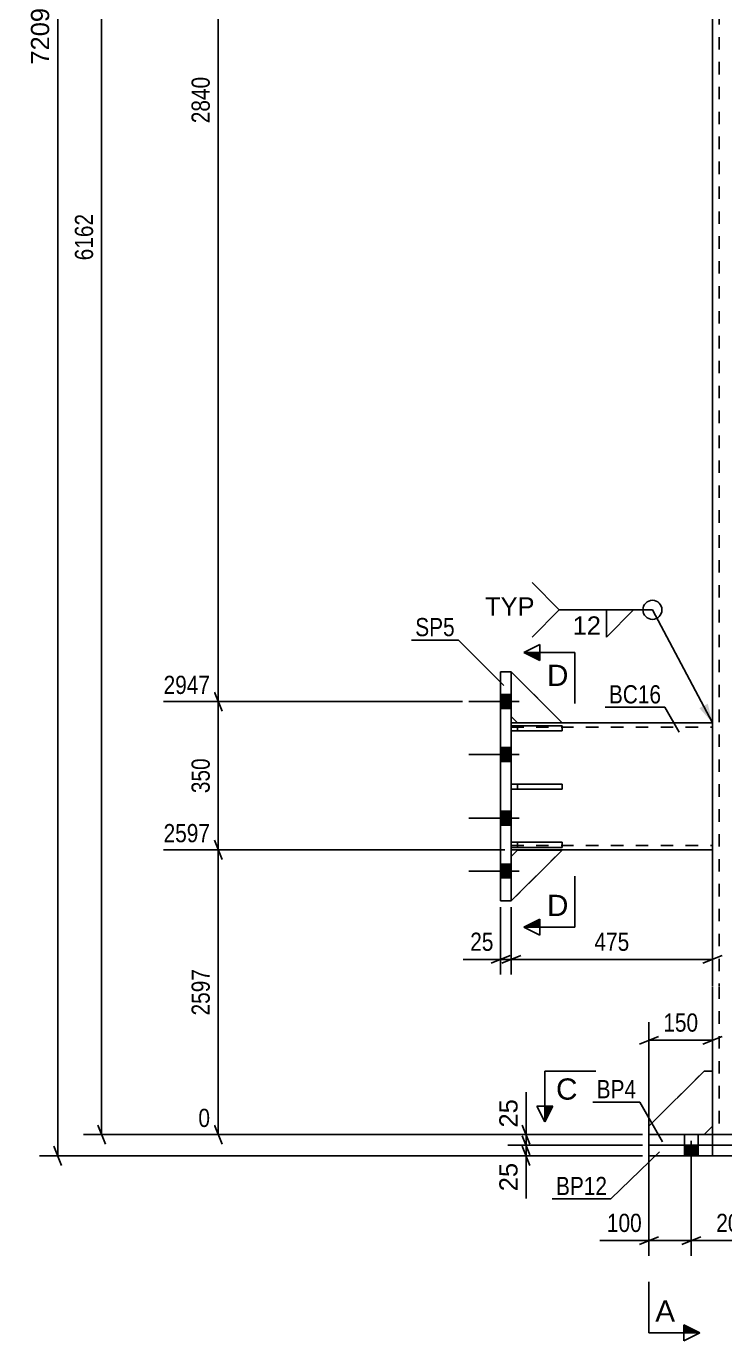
# Model space of a CAD drawing. Header units: millimetres. Extents: x 0 to 1189, y 0 to 841.
# Drawn here: x 342.2 to 452, y 427.3 to 634.2 of the extents above; entities that cross this region are included whole.
import ezdxf

# ---------------------------------------------------------------- set-up
doc = ezdxf.new("R2010")
doc.units = ezdxf.units.MM
doc.linetypes.add('DXK_LINE_DOT2', pattern=[3.9198, 1.9599, -1.9599])
doc.styles.add('Arial', font='ARIAL.TTF', dxfattribs={"height": 0.2})
doc.styles.add('Arial Narrow', font='ARIALN.TTF', dxfattribs={"height": 0.2})

# ---------------------------------------------------------------- blocks, each defined once
blk = doc.blocks.new('Part-285407614-5430 - 5341')
at = {"color": 2, "linetype": 'Continuous'}
for p, q in [((418.46, 524.57), (419.46, 524.57)), ((426.46, 524.57), (450.12, 524.57)), ((418.46, 504.57), (450.12, 504.57))]:
    blk.add_line(p, q, dxfattribs=at)
at = {"color": 7, "linetype": 'DXK_LINE_DOT2'}
for p, q in [((418.46, 524.57), (418.46, 504.57)), ((418.46, 523.9), (450.12, 523.9)), ((419.46, 524.57), (426.46, 524.57)), ((450.12, 504.57), (450.12, 524.57)), ((418.46, 505.24), (450.12, 505.24))]:
    blk.add_line(p, q, dxfattribs=at)
blk = doc.blocks.new('Part-285407614-5494 - 5341')
at = {"color": 2, "linetype": 'Continuous'}
for p, q in [((450.12, 742.23), (450.12, 483.19)), ((450.12, 483.09), (450.12, 459.76))]:
    blk.add_line(p, q, dxfattribs=at)
at = {"color": 7, "linetype": 'DXK_LINE_DOT2'}
for p, q in [((451.19, 742.23), (451.19, 483.19)), ((451.19, 483.09), (451.19, 459.76)), ((450.12, 459.76), (483.46, 459.76))]:
    blk.add_line(p, q, dxfattribs=at)
blk = doc.blocks.new('Part-285407614-5382 - 5341')
at = {"color": 2, "linetype": 'Continuous'}
for p, q in [((493.46, 459.76), (440.12, 459.76)), ((440.12, 458.09), (440.12, 459.76)), ((450.12, 458.09), (450.12, 459.76)), ((483.46, 458.09), (483.46, 459.76)), ((493.46, 459.76), (493.46, 458.09)), ((493.46, 458.09), (440.12, 458.09))]:
    blk.add_line(p, q, dxfattribs=at)
blk = doc.blocks.new('Part-285407614-5450 - 5341')
at = {"color": 2, "linetype": 'Continuous'}
for p, q in [((416.79, 532.57), (416.79, 496.57)), ((418.46, 532.57), (416.79, 532.57)), ((418.46, 496.57), (418.46, 532.57)), ((416.79, 496.57), (418.46, 496.57))]:
    blk.add_line(p, q, dxfattribs=at)
blk = doc.blocks.new('Part-285407614-5387 - 5341')
at = {"color": 7, "linetype": 'DXK_LINE_DOT2'}
for p, q in [((448.79, 469.76), (440.12, 461.09)), ((450.12, 469.76), (448.79, 469.76)), ((450.12, 461.09), (450.12, 469.76)), ((440.12, 461.09), (440.12, 459.76)), ((440.12, 459.76), (448.79, 459.76)), ((448.79, 459.76), (450.12, 461.09))]:
    blk.add_line(p, q, dxfattribs=at)
blk = doc.blocks.new('Part-285407614-5388 - 5341')
at = {"color": 2, "linetype": 'Continuous'}
for p, q in [((448.79, 469.76), (440.12, 461.09)), ((450.12, 469.76), (448.79, 469.76)), ((440.12, 461.09), (440.12, 459.76)), ((448.79, 459.76), (450.12, 461.09))]:
    blk.add_line(p, q, dxfattribs=at)
at = {"color": 7, "linetype": 'DXK_LINE_DOT2'}
for p, q in [((450.12, 469.76), (450.12, 461.09)), ((440.12, 459.76), (448.79, 459.76))]:
    blk.add_line(p, q, dxfattribs=at)
blk = doc.blocks.new('Part-285407614-5457 - 5341')
at = {"color": 7, "linetype": 'DXK_LINE_DOT2'}
for p, q in [((419.46, 504.52), (418.46, 503.52)), ((418.46, 496.52), (426.46, 504.52)), ((418.46, 503.52), (418.46, 496.52)), ((426.46, 504.52), (419.46, 504.52))]:
    blk.add_line(p, q, dxfattribs=at)
blk = doc.blocks.new('Part-285407614-5458 - 5341')
at = {"color": 2, "linetype": 'Continuous'}
for p, q in [((419.46, 504.52), (418.46, 503.52)), ((418.46, 496.52), (426.46, 504.52)), ((426.46, 504.52), (419.46, 504.52)), ((418.46, 496.57), (418.46, 496.52))]:
    blk.add_line(p, q, dxfattribs=at)
at = {"color": 7, "linetype": 'DXK_LINE_DOT2'}
blk.add_line((418.46, 496.52), (418.46, 503.52), dxfattribs=at)
blk = doc.blocks.new('Part-285407614-5459 - 5341')
at = {"color": 7, "linetype": 'DXK_LINE_DOT2'}
for p, q in [((418.46, 525.57), (418.46, 532.57)), ((418.46, 532.57), (426.46, 524.57)), ((419.46, 524.57), (418.46, 525.57)), ((426.46, 524.57), (419.46, 524.57))]:
    blk.add_line(p, q, dxfattribs=at)
blk = doc.blocks.new('Part-285407614-5460 - 5341')
at = {"color": 2, "linetype": 'Continuous'}
for p, q in [((418.46, 532.57), (426.46, 524.57)), ((418.46, 525.57), (419.46, 524.57)), ((419.46, 524.57), (426.46, 524.57))]:
    blk.add_line(p, q, dxfattribs=at)
at = {"color": 7, "linetype": 'DXK_LINE_DOT2'}
blk.add_line((418.46, 532.57), (418.46, 525.57), dxfattribs=at)
blk = doc.blocks.new('Part-285407614-5461 - 5341')
at = {"color": 2, "linetype": 'Continuous'}
for p, q in [((418.46, 514.92), (426.46, 514.92)), ((418.46, 514.92), (418.46, 514.12)), ((418.46, 514.12), (426.46, 514.12)), ((426.46, 514.92), (426.46, 514.12))]:
    blk.add_line(p, q, dxfattribs=at)
at = {"color": 7, "linetype": 'DXK_LINE_DOT2'}
blk.add_line((419.46, 514.12), (419.46, 514.92), dxfattribs=at)
blk = doc.blocks.new('Part-285407614-5462 - 5341')
at = {"color": 2, "linetype": 'Continuous'}
for p, q in [((418.46, 524.09), (426.46, 524.09)), ((418.46, 524.09), (418.46, 523.29)), ((426.46, 524.09), (426.46, 523.29)), ((418.46, 523.29), (426.46, 523.29))]:
    blk.add_line(p, q, dxfattribs=at)
at = {"color": 7, "linetype": 'DXK_LINE_DOT2'}
blk.add_line((419.46, 523.29), (419.46, 524.09), dxfattribs=at)
blk = doc.blocks.new('Part-285407614-5463 - 5341')
at = {"color": 2, "linetype": 'Continuous'}
for p, q in [((418.46, 505.76), (426.46, 505.76)), ((418.46, 505.76), (418.46, 504.96)), ((418.46, 504.96), (426.46, 504.96)), ((426.46, 505.76), (426.46, 504.96))]:
    blk.add_line(p, q, dxfattribs=at)
at = {"color": 7, "linetype": 'DXK_LINE_DOT2'}
blk.add_line((419.46, 504.96), (419.46, 505.76), dxfattribs=at)
blk = doc.blocks.new('Part-285407614-5464 - 5341')
at = {"color": 7, "linetype": 'DXK_LINE_DOT2'}
for p, q in [((426.46, 514.92), (418.46, 514.92)), ((418.46, 514.92), (418.46, 514.12)), ((418.46, 514.12), (426.46, 514.12)), ((419.46, 514.12), (419.46, 514.92)), ((426.46, 514.12), (426.46, 514.92))]:
    blk.add_line(p, q, dxfattribs=at)
blk = doc.blocks.new('Part-285407614-5465 - 5341')
at = {"color": 7, "linetype": 'DXK_LINE_DOT2'}
for p, q in [((426.46, 524.09), (418.46, 524.09)), ((418.46, 524.09), (418.46, 523.29)), ((419.46, 524.09), (419.46, 523.29)), ((426.46, 523.29), (426.46, 524.09)), ((418.46, 523.29), (426.46, 523.29))]:
    blk.add_line(p, q, dxfattribs=at)
blk = doc.blocks.new('Part-285407614-5466 - 5341')
at = {"color": 7, "linetype": 'DXK_LINE_DOT2'}
for p, q in [((426.46, 505.76), (418.46, 505.76)), ((418.46, 505.76), (418.46, 504.96)), ((418.46, 504.96), (426.46, 504.96)), ((419.46, 505.76), (419.46, 504.96)), ((426.46, 504.96), (426.46, 505.76))]:
    blk.add_line(p, q, dxfattribs=at)
blk = doc.blocks.new('Bolt-285407614-5516 - 5341')
at = {"linetype": 'Continuous'}
for points in [[(459.02, 458.09), (461.22, 458.09), (461.22, 459.76), (459.02, 459.76)], [(472.36, 458.09), (474.56, 458.09), (474.56, 459.76), (472.36, 459.76)]]:
    blk.add_hatch(color=1, dxfattribs=at).paths.add_polyline_path(points)
at = {"color": 1, "linetype": 'DXK_LINE_DOT2'}
for p, q in [((445.69, 458.09), (445.69, 459.76)), ((445.69, 458.09), (445.69, 459.76)), ((446.79, 456.82), (446.79, 459.76)), ((446.79, 456.82), (446.79, 459.76)), ((447.89, 458.09), (447.89, 459.76)), ((447.89, 458.09), (447.89, 459.76)), ((459.02, 458.09), (459.02, 459.76)), ((460.12, 456.82), (460.12, 459.76)), ((461.22, 458.09), (461.22, 459.76)), ((472.36, 458.09), (472.36, 459.76)), ((473.46, 456.82), (473.46, 459.76)), ((474.56, 458.09), (474.56, 459.76)), ((485.69, 458.09), (485.69, 459.76)), ((485.69, 458.09), (485.69, 459.76)), ((486.79, 456.82), (486.79, 459.76)), ((486.79, 456.82), (486.79, 459.76)), ((487.89, 458.09), (487.89, 459.76)), ((487.89, 458.09), (487.89, 459.76))]:
    blk.add_line(p, q, dxfattribs=at)
at = {"color": 1, "linetype": 'Continuous'}
for p, q in [((459.02, 458.09), (459.02, 459.76)), ((460.12, 456.82), (460.12, 459.76)), ((461.22, 458.09), (461.22, 459.76)), ((472.36, 458.09), (472.36, 459.76)), ((473.46, 456.82), (473.46, 459.76)), ((474.56, 458.09), (474.56, 459.76))]:
    blk.add_line(p, q, dxfattribs=at)
blk = doc.blocks.new('Bolt-285407614-5522 - 5341')
at = {"linetype": 'Continuous'}
for points in [[(416.79, 529), (416.79, 526.8), (418.46, 526.8), (418.46, 529)], [(416.79, 529), (416.79, 526.8), (418.46, 526.8), (418.46, 529)], [(416.79, 529), (416.79, 526.8), (418.46, 526.8), (418.46, 529)], [(416.79, 520.67), (416.79, 518.47), (418.46, 518.47), (418.46, 520.67)], [(416.79, 520.67), (416.79, 518.47), (418.46, 518.47), (418.46, 520.67)], [(416.79, 510.67), (416.79, 508.47), (418.46, 508.47), (418.46, 510.67)], [(416.79, 510.67), (416.79, 508.47), (418.46, 508.47), (418.46, 510.67)], [(416.79, 502.34), (416.79, 500.14), (418.46, 500.14), (418.46, 502.34)], [(416.79, 502.34), (416.79, 500.14), (418.46, 500.14), (418.46, 502.34)], [(416.79, 502.34), (416.79, 500.14), (418.46, 500.14), (418.46, 502.34)]]:
    blk.add_hatch(color=1, dxfattribs=at).paths.add_polyline_path(points)
at = {"color": 1, "linetype": 'Continuous'}
for p, q in [((419.72, 527.9), (411.79, 527.9)), ((419.72, 527.9), (411.79, 527.9)), ((419.72, 527.9), (411.79, 527.9)), ((418.46, 529), (416.79, 529)), ((418.46, 529), (416.79, 529)), ((418.46, 529), (416.79, 529)), ((418.46, 526.8), (416.79, 526.8)), ((418.46, 526.8), (416.79, 526.8)), ((418.46, 526.8), (416.79, 526.8)), ((419.72, 519.57), (411.79, 519.57)), ((419.72, 519.57), (411.79, 519.57)), ((418.46, 520.67), (416.79, 520.67)), ((418.46, 520.67), (416.79, 520.67)), ((418.46, 518.47), (416.79, 518.47)), ((418.46, 518.47), (416.79, 518.47)), ((419.72, 509.57), (411.79, 509.57)), ((419.72, 509.57), (411.79, 509.57)), ((418.46, 510.67), (416.79, 510.67)), ((418.46, 510.67), (416.79, 510.67)), ((418.46, 508.47), (416.79, 508.47)), ((418.46, 508.47), (416.79, 508.47)), ((419.72, 501.24), (411.79, 501.24)), ((419.72, 501.24), (411.79, 501.24)), ((419.72, 501.24), (411.79, 501.24)), ((418.46, 502.34), (416.79, 502.34)), ((418.46, 502.34), (416.79, 502.34)), ((418.46, 502.34), (416.79, 502.34)), ((418.46, 500.14), (416.79, 500.14)), ((418.46, 500.14), (416.79, 500.14)), ((418.46, 500.14), (416.79, 500.14))]:
    blk.add_line(p, q, dxfattribs=at)
blk = doc.blocks.new('Part-285407614-5566 - 5341')
at = {"color": 2, "linetype": 'Continuous'}
for p, q in [((440.12, 458.09), (493.46, 458.09)), ((440.12, 456.42), (440.12, 458.09)), ((450.12, 456.42), (450.12, 458.09)), ((483.46, 456.42), (483.46, 458.09)), ((493.46, 458.09), (493.46, 456.42)), ((493.46, 456.42), (440.12, 456.42))]:
    blk.add_line(p, q, dxfattribs=at)
blk = doc.blocks.new('Bolt-285407614-5567 - 5341')
at = {"linetype": 'Continuous'}
for points in [[(445.69, 456.42), (447.89, 456.42), (447.89, 458.09), (445.69, 458.09)], [(445.69, 456.42), (447.89, 456.42), (447.89, 458.09), (445.69, 458.09)], [(459.02, 456.42), (461.22, 456.42), (461.22, 458.09), (459.02, 458.09)], [(459.02, 456.42), (461.22, 456.42), (461.22, 458.09), (459.02, 458.09)], [(472.36, 456.42), (474.56, 456.42), (474.56, 458.09), (472.36, 458.09)], [(472.36, 456.42), (474.56, 456.42), (474.56, 458.09), (472.36, 458.09)], [(485.69, 456.42), (487.89, 456.42), (487.89, 458.09), (485.69, 458.09)], [(485.69, 456.42), (487.89, 456.42), (487.89, 458.09), (485.69, 458.09)]]:
    blk.add_hatch(color=1, dxfattribs=at).paths.add_polyline_path(points)
at = {"color": 1, "linetype": 'Continuous'}
for p, q in [((445.69, 456.42), (445.69, 458.09)), ((445.69, 456.42), (445.69, 458.09)), ((446.79, 455.16), (446.79, 458.09)), ((446.79, 455.16), (446.79, 458.09)), ((447.89, 456.42), (447.89, 458.09)), ((447.89, 456.42), (447.89, 458.09)), ((459.02, 456.42), (459.02, 458.09)), ((459.02, 456.42), (459.02, 458.09)), ((460.12, 455.16), (460.12, 458.09)), ((460.12, 455.16), (460.12, 458.09)), ((461.22, 456.42), (461.22, 458.09)), ((461.22, 456.42), (461.22, 458.09)), ((472.36, 456.42), (472.36, 458.09)), ((472.36, 456.42), (472.36, 458.09)), ((473.46, 455.16), (473.46, 458.09)), ((473.46, 455.16), (473.46, 458.09)), ((474.56, 456.42), (474.56, 458.09)), ((474.56, 456.42), (474.56, 458.09)), ((485.69, 456.42), (485.69, 458.09)), ((485.69, 456.42), (485.69, 458.09)), ((486.79, 455.16), (486.79, 458.09)), ((486.79, 455.16), (486.79, 458.09)), ((487.89, 456.42), (487.89, 458.09)), ((487.89, 456.42), (487.89, 458.09))]:
    blk.add_line(p, q, dxfattribs=at)
blk = doc.blocks.new('StraightDimension-285407614-5663 - 5341')
at = {"color": 7, "linetype": 'Continuous'}
for p, q in [((372.98, 503.07), (371.78, 506.07)), ((417.46, 504.57), (363.77, 504.57)), ((372.38, 459.76), (372.38, 504.57)), ((371.78, 461.26), (372.98, 458.26)), ((439.12, 459.76), (369.25, 459.76))]:
    blk.add_line(p, q, dxfattribs=at)
at = {"color": 0, "linetype": 'Continuous'}
for points in [[(371.68, 505.17), (371.68, 509.37), (363.17, 509.37), (363.17, 505.17)], [(371.68, 460.36), (371.68, 464.56), (368.65, 464.56), (368.65, 460.36)]]:
    blk.add_wipeout(points, dxfattribs=at)
at = {"color": 0}
blk.add_wipeout([(371.63, 486.42), (367.43, 486.42), (367.43, 477.91), (371.63, 477.91)], dxfattribs=at)
at = {"color": 3, "linetype": 'Continuous', "style": 'Arial Narrow'}
for s, height, p in [('2597', 2.863, (363.77, 505.77)), ('0', 2.86, (369.25, 460.96))]:
    blk.add_text(s, height=height, dxfattribs=at).set_placement(p)
at = {"color": 3, "style": 'Arial Narrow'}
blk.add_text('2597', height=2.863, rotation=90.0002, dxfattribs=at).set_placement((371.03, 478.51))
blk = doc.blocks.new('StraightDimension-285407614-5611 - 5341')
at = {"color": 7, "linetype": 'Continuous'}
for p, q in [((440.12, 460.76), (440.12, 477.46)), ((450.12, 470.76), (450.12, 477.46)), ((438.62, 474.01), (441.62, 475.21)), ((440.12, 474.61), (450.12, 474.61)), ((451.62, 475.21), (448.62, 474.01))]:
    blk.add_line(p, q, dxfattribs=at)
at = {"color": 0}
blk.add_wipeout([(448.47, 475.36), (448.47, 479.56), (441.78, 479.56), (441.78, 475.36)], dxfattribs=at)
at = {"color": 3, "style": 'Arial Narrow'}
blk.add_text('150', height=2.863, dxfattribs=at).set_placement((442.38, 475.96))
blk = doc.blocks.new('StraightDimension-285407614-5645 - 5341')
at = {"color": 7, "linetype": 'Continuous'}
for p, q in [((372.98, 715.74), (371.78, 718.74)), ((382.46, 717.24), (359.27, 717.24)), ((372.38, 527.9), (372.38, 717.24)), ((410.79, 527.9), (363.77, 527.9)), ((371.78, 529.4), (372.98, 526.4))]:
    blk.add_line(p, q, dxfattribs=at)
at = {"color": 0, "linetype": 'Continuous'}
blk.add_wipeout([(367.18, 717.84), (367.18, 722.04), (358.67, 722.04), (358.67, 717.84)], dxfattribs=at)
at = {"color": 0}
blk.add_wipeout([(371.63, 626.83), (367.43, 626.83), (367.43, 618.31), (371.63, 618.31)], dxfattribs=at)
at = {"color": 3, "linetype": 'Continuous', "style": 'Arial Narrow'}
blk.add_text('5787', height=2.863, dxfattribs=at).set_placement((359.27, 718.44))
at = {"color": 3, "style": 'Arial Narrow'}
blk.add_text('2840', height=2.863, rotation=90.0002, dxfattribs=at).set_placement((371.03, 618.91))
blk = doc.blocks.new('StraightDimension-285407614-5656 - 5341')
at = {"color": 7, "linetype": 'Continuous'}
for p, q in [((410.79, 527.9), (363.77, 527.9)), ((372.98, 526.4), (371.78, 529.4)), ((372.38, 504.57), (372.38, 527.9)), ((371.78, 506.07), (372.98, 503.07)), ((417.46, 504.57), (363.77, 504.57))]:
    blk.add_line(p, q, dxfattribs=at)
at = {"color": 0, "linetype": 'Continuous'}
blk.add_wipeout([(371.68, 528.5), (371.68, 532.7), (363.17, 532.7), (363.17, 528.5)], dxfattribs=at)
at = {"color": 0}
blk.add_wipeout([(371.63, 519.58), (367.43, 519.58), (367.43, 512.89), (371.63, 512.89)], dxfattribs=at)
at = {"color": 3, "linetype": 'Continuous', "style": 'Arial Narrow'}
blk.add_text('2947', height=2.863, dxfattribs=at).set_placement((363.77, 529.1))
at = {"color": 3, "style": 'Arial Narrow'}
blk.add_text('350', height=2.863, rotation=90.0002, dxfattribs=at).set_placement((371.03, 513.49))
blk = doc.blocks.new('StraightDimension-285407614-5670 - 5341')
at = {"color": 7, "linetype": 'Continuous'}
for p, q in [((450.12, 503.57), (450.12, 484.93)), ((418.46, 495.57), (418.46, 484.93)), ((419.96, 487.93), (416.96, 486.73)), ((418.46, 487.33), (450.12, 487.33)), ((448.62, 486.73), (451.62, 487.93))]:
    blk.add_line(p, q, dxfattribs=at)
at = {"color": 0}
blk.add_wipeout([(437.63, 488.08), (437.63, 492.28), (430.95, 492.28), (430.95, 488.08)], dxfattribs=at)
at = {"color": 3, "style": 'Arial Narrow'}
blk.add_text('475', height=2.863, dxfattribs=at).set_placement((431.55, 488.68))
blk = doc.blocks.new('StraightDimension-285407614-5680 - 5341')
at = {"color": 7, "linetype": 'Continuous'}
for p, q in [((416.79, 495.57), (416.79, 484.93)), ((418.46, 495.57), (418.46, 484.93)), ((415.29, 486.73), (418.29, 487.93)), ((416.79, 487.33), (418.46, 487.33)), ((419.96, 487.93), (416.96, 486.73))]:
    blk.add_line(p, q, dxfattribs=at)
at = {"color": 0}
blk.add_wipeout([(416.27, 488.08), (416.27, 492.28), (411.41, 492.28), (411.41, 488.08)], dxfattribs=at)
at = {"color": 7, "linetype": 'Continuous'}
blk.add_line((416.79, 487.33), (410.88, 487.33), dxfattribs=at)
blk.add_line((416.79, 487.33), (410.88, 487.33), dxfattribs=at)
at = {"color": 3, "style": 'Arial Narrow'}
blk.add_text('25', height=2.863, dxfattribs=at).set_placement((412.01, 488.68))
blk = doc.blocks.new('StraightDimension-285407614-5807 - 5341')
at = {"color": 7, "linetype": 'Continuous'}
for p, q in [((354.03, 459.76), (354.03, 742.23)), ((353.43, 461.26), (354.63, 458.26)), ((439.12, 459.76), (351.18, 459.76))]:
    blk.add_line(p, q, dxfattribs=at)
at = {"color": 0}
blk.add_wipeout([(353.28, 605.25), (349.08, 605.25), (349.08, 596.74), (353.28, 596.74)], dxfattribs=at)
at = {"color": 3, "style": 'Arial Narrow'}
blk.add_text('6162', height=2.863, rotation=90.0002, dxfattribs=at).set_placement((352.68, 597.34))
blk = doc.blocks.new('StraightDimension-285407614-5993 - 5341')
at = {"color": 7, "linetype": 'Continuous'}
for p, q in [((446.79, 455.82), (446.79, 440.69)), ((460.12, 455.82), (460.12, 440.69)), ((448.29, 443.69), (445.29, 442.49)), ((446.79, 443.09), (460.12, 443.09)), ((458.62, 442.49), (461.62, 443.69))]:
    blk.add_line(p, q, dxfattribs=at)
at = {"color": 0}
blk.add_wipeout([(456.8, 443.84), (456.8, 448.04), (450.11, 448.04), (450.11, 443.84)], dxfattribs=at)
at = {"color": 3, "style": 'Arial Narrow'}
blk.add_text('200', height=2.863, dxfattribs=at).set_placement((450.71, 444.44))
blk = doc.blocks.new('StraightDimension-285407614-6017 - 5341')
at = {"color": 7, "linetype": 'Continuous'}
for p, q in [((440.12, 457.09), (440.12, 440.69)), ((446.79, 455.82), (446.79, 440.69)), ((438.62, 442.49), (441.62, 443.69)), ((440.12, 443.09), (446.79, 443.09)), ((448.29, 443.69), (445.29, 442.49))]:
    blk.add_line(p, q, dxfattribs=at)
at = {"color": 0}
blk.add_wipeout([(439.6, 443.84), (439.6, 448.04), (432.91, 448.04), (432.91, 443.84)], dxfattribs=at)
at = {"color": 7, "linetype": 'Continuous'}
blk.add_line((440.12, 443.09), (432.39, 443.09), dxfattribs=at)
blk.add_line((440.12, 443.09), (432.39, 443.09), dxfattribs=at)
at = {"color": 3, "style": 'Arial Narrow'}
blk.add_text('100', height=2.863, dxfattribs=at).set_placement((433.51, 444.44))
blk = doc.blocks.new('StraightDimension-285407614-38659 - 5341')
at = {"color": 7, "linetype": 'Continuous'}
for p, q in [((347.12, 456.42), (347.12, 808.75)), ((346.52, 457.92), (347.72, 454.92)), ((439.12, 456.42), (344.27, 456.42))]:
    blk.add_line(p, q, dxfattribs=at)
at = {"color": 0}
blk.add_wipeout([(346.37, 637.63), (342.17, 637.63), (342.17, 627.54), (346.37, 627.54)], dxfattribs=at)
at = {"color": 3, "style": 'Arial'}
blk.add_text('7209', height=2.865, rotation=90.0002, dxfattribs=at).set_placement((345.77, 628.14))
blk = doc.blocks.new('StraightDimension-285407614-40980 - 5341')
at = {"color": 7, "linetype": 'Continuous'}
for p, q in [((420.2, 461.26), (421.4, 458.26)), ((439.12, 459.76), (417.95, 459.76)), ((421.4, 456.59), (420.2, 459.59)), ((420.8, 458.09), (420.8, 459.76)), ((439.12, 458.09), (417.95, 458.09))]:
    blk.add_line(p, q, dxfattribs=at)
at = {"color": 0}
blk.add_wipeout([(420.05, 465.93), (415.85, 465.93), (415.85, 460.28), (420.05, 460.28)], dxfattribs=at)
at = {"color": 7, "linetype": 'Continuous'}
blk.add_line((420.8, 459.76), (420.8, 466.45), dxfattribs=at)
blk.add_line((420.8, 459.76), (420.8, 466.45), dxfattribs=at)
at = {"color": 3, "style": 'Arial'}
blk.add_text('25', height=2.865, rotation=90.0002, dxfattribs=at).set_placement((419.45, 460.88))
blk = doc.blocks.new('StraightDimension-285407614-40981 - 5341')
at = {"color": 7, "linetype": 'Continuous'}
for p, q in [((420.2, 459.59), (421.4, 456.59)), ((439.12, 458.09), (417.95, 458.09)), ((421.4, 454.92), (420.2, 457.92)), ((420.8, 456.42), (420.8, 458.09)), ((439.12, 456.42), (417.95, 456.42))]:
    blk.add_line(p, q, dxfattribs=at)
at = {"color": 0}
blk.add_wipeout([(420.05, 455.9), (415.85, 455.9), (415.85, 450.25), (420.05, 450.25)], dxfattribs=at)
at = {"color": 7, "linetype": 'Continuous'}
blk.add_line((420.8, 456.42), (420.8, 449.73), dxfattribs=at)
blk.add_line((420.8, 456.42), (420.8, 449.73), dxfattribs=at)
at = {"color": 3, "style": 'Arial'}
blk.add_text('25', height=2.865, rotation=90.0002, dxfattribs=at).set_placement((419.45, 450.85))
blk = doc.blocks.new('Mark-285407614-5378 - 5341')
at = {"color": 0}
blk.add_wipeout([(438.11, 465.48), (438.11, 468.48), (431.9, 468.48), (431.9, 465.48)], dxfattribs=at)
blk.add_wipeout([(438.11, 465.48), (438.11, 468.48), (431.9, 468.48), (431.9, 465.48)], dxfattribs=at)
at = {"color": 30, "linetype": 'Continuous'}
for p in [(431.3, 464.88), (442.25, 458.61)]:
    blk.add_line(p, (438.71, 464.88), dxfattribs=at)
at = {"color": 3, "style": 'Arial Narrow'}
blk.add_text('BP4', height=2.863, dxfattribs=at).set_placement((431.9, 465.48))
blk = doc.blocks.new('Mark-285407614-5446 - 5341')
at = {"color": 0}
blk.add_wipeout([(409.57, 538.19), (409.57, 541.19), (403.36, 541.19), (403.36, 538.19)], dxfattribs=at)
blk.add_wipeout([(409.57, 538.19), (409.57, 541.19), (403.36, 541.19), (403.36, 538.19)], dxfattribs=at)
at = {"color": 30, "linetype": 'Continuous'}
for p in [(402.76, 537.59), (417.29, 530.43)]:
    blk.add_line(p, (410.17, 537.59), dxfattribs=at)
at = {"color": 3, "style": 'Arial Narrow'}
blk.add_text('SP5', height=2.863, dxfattribs=at).set_placement((403.36, 538.19))
blk = doc.blocks.new('Mark-285407614-5426 - 5341')
at = {"color": 0}
blk.add_wipeout([(442.04, 527.61), (442.04, 530.61), (433.82, 530.61), (433.82, 527.61)], dxfattribs=at)
blk.add_wipeout([(442.04, 527.61), (442.04, 530.61), (433.82, 530.61), (433.82, 527.61)], dxfattribs=at)
at = {"color": 30, "linetype": 'Continuous'}
for p in [(433.22, 527.01), (444.88, 523.07)]:
    blk.add_line(p, (442.64, 527.01), dxfattribs=at)
at = {"color": 3, "style": 'Arial Narrow'}
blk.add_text('BC16', height=2.863, dxfattribs=at).set_placement((433.82, 527.61))
blk = doc.blocks.new('SectionMark-285407614-6041 - 5341')
at = {"linetype": 'Continuous'}
blk.add_hatch(color=6, dxfattribs=at).paths.add_polyline_path([(445.62, 428.58), (445.62, 429.83), (448.12, 428.58)])
at = {"color": 6, "linetype": 'Continuous'}
for p, q in [((440.12, 428.58), (448.12, 428.58)), ((448.12, 428.58), (445.62, 429.83)), ((445.62, 429.83), (445.62, 427.33)), ((448.12, 428.58), (445.62, 427.33))]:
    blk.add_line(p, q, dxfattribs=at)
at = {"color": 0, "linetype": 'Continuous'}
blk.add_wipeout([(444.23, 430.33), (444.23, 433.83), (441.12, 433.83), (441.12, 430.33)], dxfattribs=at)
at = {"color": 6, "linetype": 'Continuous'}
blk.add_line((440.12, 428.58), (440.12, 436.58), dxfattribs=at)
at = {"color": 3, "linetype": 'Continuous', "style": 'Arial'}
blk.add_text('A', height=3.34, dxfattribs=at).set_placement((441.12, 430.33))
blk = doc.blocks.new('SectionMark-285407614-6045 - 5341')
at = {"color": 6, "linetype": 'Continuous'}
for p, q in [((423.76, 469.76), (423.76, 461.76)), ((502.33, 469.76), (502.33, 461.76)), ((423.76, 461.76), (422.51, 464.26)), ((503.58, 464.26), (502.33, 461.76))]:
    blk.add_line(p, q, dxfattribs=at)
at = {"color": 0, "linetype": 'Continuous'}
for points in [[(428.88, 465.26), (428.88, 468.76), (425.51, 468.76), (425.51, 465.26)], [(500.58, 465.26), (500.58, 468.76), (497.21, 468.76), (497.21, 465.26)]]:
    blk.add_wipeout(points, dxfattribs=at)
at = {"linetype": 'Continuous'}
for points in [[(423.76, 464.26), (425.01, 464.26), (423.76, 461.76)], [(501.08, 464.26), (502.33, 464.26), (502.33, 461.76)]]:
    blk.add_hatch(color=6, dxfattribs=at).paths.add_polyline_path(points)
at = {"color": 6, "linetype": 'Continuous'}
for p, q in [((423.76, 469.76), (431.76, 469.76)), ((502.33, 469.76), (494.33, 469.76)), ((425.01, 464.26), (422.51, 464.26)), ((423.76, 461.76), (425.01, 464.26)), ((501.08, 464.26), (503.58, 464.26)), ((502.33, 461.76), (501.08, 464.26))]:
    blk.add_line(p, q, dxfattribs=at)
at = {"color": 3, "linetype": 'Continuous', "style": 'Arial'}
for p in [(425.51, 465.26), (497.21, 465.26)]:
    blk.add_text('C', height=3.34, dxfattribs=at).set_placement(p)
blk = doc.blocks.new('SectionMark-285407614-6047 - 5341')
at = {"linetype": 'Continuous'}
for points in [[(422.96, 535.61), (422.96, 534.36), (420.46, 535.61)], [(422.96, 493.66), (422.96, 492.41), (420.46, 492.41)]]:
    blk.add_hatch(color=6, dxfattribs=at).paths.add_polyline_path(points)
at = {"color": 6, "linetype": 'Continuous'}
for p, q in [((420.46, 535.61), (422.96, 536.86)), ((422.96, 534.36), (422.96, 536.86)), ((428.46, 535.61), (420.46, 535.61)), ((420.46, 535.61), (422.96, 534.36)), ((420.46, 492.41), (422.96, 493.66)), ((428.46, 492.41), (420.46, 492.41)), ((422.96, 491.16), (420.46, 492.41)), ((422.96, 493.66), (422.96, 491.16))]:
    blk.add_line(p, q, dxfattribs=at)
at = {"color": 0, "linetype": 'Continuous'}
for points in [[(427.46, 530.36), (427.46, 533.86), (424.09, 533.86), (424.09, 530.36)], [(427.46, 494.16), (427.46, 497.66), (424.09, 497.66), (424.09, 494.16)]]:
    blk.add_wipeout(points, dxfattribs=at)
at = {"color": 6, "linetype": 'Continuous'}
for p, q in [((428.46, 535.61), (428.46, 527.61)), ((428.46, 492.41), (428.46, 500.41))]:
    blk.add_line(p, q, dxfattribs=at)
at = {"color": 3, "linetype": 'Continuous', "style": 'Arial'}
for p in [(424.09, 530.36), (424.09, 494.16)]:
    blk.add_text('D', height=3.34, dxfattribs=at).set_placement(p)
blk = doc.blocks.new('WeldMark-285407614-6053 - 5341')
at = {"linetype": 'Continuous'}
blk.add_hatch(color=30, dxfattribs=at).paths.add_polyline_path([(449.38, 527.57), (450.12, 524.57), (448.05, 526.87)])
at = {"color": 3, "linetype": 'Continuous'}
for q in [(421.73, 546.63), (421.73, 538.06)]:
    blk.add_line((426.02, 542.34), q, dxfattribs=at)
at = {"color": 30, "linetype": 'Continuous'}
blk.add_line((450.12, 524.57), (440.67, 542.34), dxfattribs=at)
at = {"color": 3, "linetype": 'Continuous'}
for start, end in [(90, 270), (270, 90)]:
    blk.add_arc((440.67, 542.34), 1.5, start, end, dxfattribs=at)
at = {"color": 0}
blk.add_wipeout([(432.77, 538.24), (432.77, 541.64), (427.92, 541.64), (427.92, 538.24)], dxfattribs=at)
at = {"color": 30, "linetype": 'Continuous'}
blk.add_line((426.02, 542.34), (440.67, 542.34), dxfattribs=at)
at = {"color": 3, "linetype": 'Continuous'}
for p, q in [((433.42, 542.34), (437.71, 542.34)), ((437.71, 542.34), (433.42, 538.06)), ((433.42, 538.06), (433.42, 542.34))]:
    blk.add_line(p, q, dxfattribs=at)
at = {"color": 3, "style": 'Arial'}
blk.add_text('12', height=2.865, dxfattribs=at).set_placement((428.12, 538.44))
at = {"color": 0, "linetype": 'Continuous'}
blk.add_wipeout([(422.12, 541.44), (422.12, 544.44), (414.34, 544.44), (414.34, 541.44)], dxfattribs=at)
blk.add_wipeout([(422.12, 541.44), (422.12, 544.44), (414.34, 544.44), (414.34, 541.44)], dxfattribs=at)
at = {"color": 3, "linetype": 'Continuous', "style": 'Arial'}
blk.add_text('TYP', height=2.865, dxfattribs=at).set_placement((414.34, 541.44))
blk = doc.blocks.new('Mark-285407614-40972 - 5341')
at = {"color": 0}
blk.add_wipeout([(433.54, 450.24), (433.54, 453.24), (425.5, 453.24), (425.5, 450.24)], dxfattribs=at)
blk.add_wipeout([(433.54, 450.24), (433.54, 453.24), (425.5, 453.24), (425.5, 450.24)], dxfattribs=at)
at = {"color": 30, "linetype": 'Continuous'}
for p in [(441.78, 457.07), (424.9, 449.64)]:
    blk.add_line(p, (434.14, 449.64), dxfattribs=at)
at = {"color": 3, "style": 'Arial Narrow'}
blk.add_text('BP12', height=2.863, dxfattribs=at).set_placement((425.5, 450.24))

msp = doc.modelspace()

# ---------------------------------------------------------------- block references
for name in ['Part-285407614-5494 - 5341', 'Part-285407614-5450 - 5341', 'Part-285407614-5459 - 5341', 'Part-285407614-5460 - 5341', 'Bolt-285407614-5522 - 5341', 'Part-285407614-5430 - 5341', 'Part-285407614-5462 - 5341', 'Part-285407614-5465 - 5341', 'Part-285407614-5461 - 5341', 'Part-285407614-5464 - 5341', 'Part-285407614-5463 - 5341', 'Part-285407614-5466 - 5341', 'Part-285407614-5457 - 5341', 'Part-285407614-5458 - 5341', 'Part-285407614-5387 - 5341', 'Part-285407614-5388 - 5341', 'Part-285407614-5382 - 5341', 'Bolt-285407614-5516 - 5341', 'Part-285407614-5566 - 5341', 'Bolt-285407614-5567 - 5341']:
    msp.add_blockref(name, (0, 0))

# ---------------------------------------------------------------- next in the draw order: block references
for name in ['StraightDimension-285407614-5645 - 5341', 'StraightDimension-285407614-5663 - 5341', 'StraightDimension-285407614-5993 - 5341']:
    msp.add_blockref(name, (0, 0))

# ---------------------------------------------------------------- next in the draw order: block references
for name in ['StraightDimension-285407614-5656 - 5341', 'StraightDimension-285407614-5611 - 5341', 'StraightDimension-285407614-6017 - 5341']:
    msp.add_blockref(name, (0, 0))

# ---------------------------------------------------------------- next in the draw order: block references
msp.add_blockref('StraightDimension-285407614-5670 - 5341', (0, 0))

# ---------------------------------------------------------------- next in the draw order: block references
msp.add_blockref('StraightDimension-285407614-5680 - 5341', (0, 0))

# ---------------------------------------------------------------- next in the draw order: block references
msp.add_blockref('StraightDimension-285407614-5807 - 5341', (0, 0))

# ---------------------------------------------------------------- next in the draw order: block references
msp.add_blockref('StraightDimension-285407614-38659 - 5341', (0, 0))

# ---------------------------------------------------------------- next in the draw order: block references
for name in ['Mark-285407614-5446 - 5341', 'SectionMark-285407614-6047 - 5341', 'Mark-285407614-5426 - 5341', 'StraightDimension-285407614-40980 - 5341']:
    msp.add_blockref(name, (0, 0))

# ---------------------------------------------------------------- next in the draw order: block references
msp.add_blockref('StraightDimension-285407614-40981 - 5341', (0, 0))

# ---------------------------------------------------------------- next in the draw order: block references
msp.add_blockref('Mark-285407614-5378 - 5341', (0, 0))

# ---------------------------------------------------------------- next in the draw order: block references
msp.add_blockref('SectionMark-285407614-6041 - 5341', (0, 0))

# ---------------------------------------------------------------- next in the draw order: block references
for name in ['WeldMark-285407614-6053 - 5341', 'SectionMark-285407614-6045 - 5341', 'Mark-285407614-40972 - 5341']:
    msp.add_blockref(name, (0, 0))

doc.saveas('drawing.dxf')
